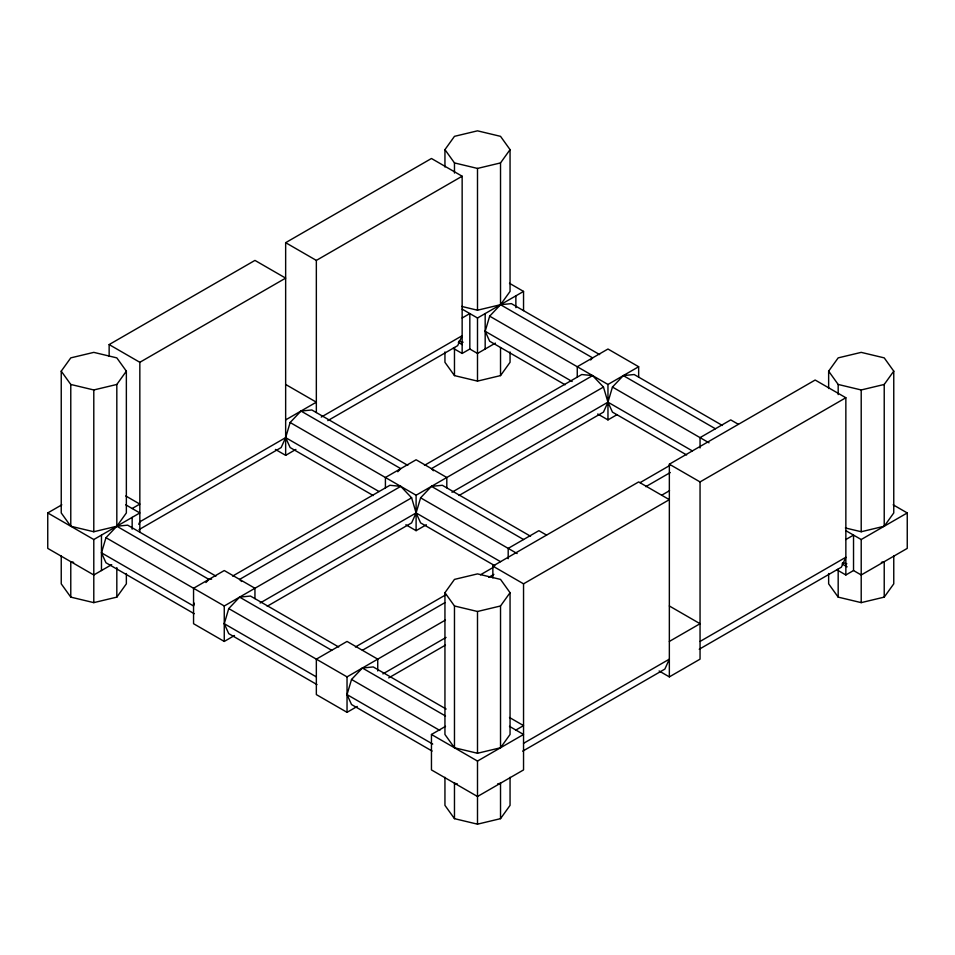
<?xml version="1.0" encoding="UTF-8"?>
<svg xmlns="http://www.w3.org/2000/svg" width="955" height="955" viewBox="0 0 955 955"><rect width="100%" height="100%" fill="white"/><g stroke="black" fill="none" stroke-linecap="round" stroke-linejoin="round"><path stroke-width="1.43" d="M194.211 613.707L105.969 562.758L101.469 552.826L105.969 537.689L116.82 526.241L126.358 512.942L126.358 371.161L116.82 357.874L93.793 352.371L70.777 357.874L61.239 371.161L61.239 512.942L70.777 526.241L93.793 531.744L116.82 526.241L127.672 525.166L215.925 576.116M194.378 603.238L193.555 605.983L101.469 552.826M317 684.604L228.746 633.643L224.258 623.711L228.746 608.586L239.598 597.126L250.461 596.051L338.703 647.001M139.024 529.619L281.152 447.561L285.652 437.629L290.141 422.504L300.992 411.044L311.843 409.97L407.773 465.348M432.114 751.06L351.536 704.539L347.035 694.595L351.536 679.471L362.387 668.023L373.238 666.936L446.14 709.028M530.562 536.244L442.308 485.283L431.457 486.358L420.606 497.818L416.105 512.942L411.617 522.886L267.221 606.246M565.133 384.793L489.664 341.221L485.176 331.289L489.664 316.165L500.527 304.705L510.054 291.418L510.054 149.637L500.527 136.338L477.5 130.835L454.473 136.338L444.946 149.637L444.946 166.994M722.41 425.476L634.156 374.527L623.305 375.601L612.453 387.05L607.965 402.186L603.465 412.118L459.069 495.478M138.714 524.295L139.836 521.812L285.652 437.629L379.016 491.527M211.616 579.136L208.906 579.399L116.82 526.241L116.82 384.459L126.358 371.161M61.239 555.774L61.239 583.839L70.777 597.126L93.793 602.629L116.82 597.126L126.358 583.839L126.358 573.501M590.644 359.951L592.613 357.874L500.527 304.705L500.527 162.923L510.054 149.637M444.946 351.965L444.946 362.303L454.473 375.601L477.5 381.105L500.527 375.601L510.054 362.303L510.054 351.965M444.946 592.697L454.473 579.399L477.5 573.895L500.527 579.399L510.054 592.697L510.054 734.479L500.527 747.765L477.5 753.268L454.473 747.765L444.946 734.479L444.946 592.697L454.473 605.983L454.473 747.765M500.527 747.765L500.527 605.983L510.054 592.697M444.946 777.31L444.946 805.363L454.473 818.662L477.5 824.165L500.527 818.662L510.054 805.363L510.054 777.31M828.642 388.53L828.642 371.161L838.18 357.874L861.207 352.371L884.223 357.874L893.761 371.161L893.761 512.942L884.223 526.241L861.207 531.744L845.378 527.96M884.223 526.241L884.223 384.459L893.761 371.161M828.642 573.501L828.642 583.839L838.18 597.126L861.207 602.629L884.223 597.126L893.761 583.839L893.761 555.774M205.946 582.526L208.906 579.399M397.793 471.758L400.754 468.642L300.992 411.044M109.145 344.576L254.949 260.405L285.652 278.12L139.836 362.303L109.145 344.576L109.145 356.394M275.41 449.435L285.652 455.344L285.652 242.677L431.457 158.494L462.148 176.221L462.148 353.445L469.824 349.017L477.5 353.445L495.406 343.108M285.652 242.677L316.344 260.405L462.148 176.221M111.699 564.632L93.793 574.97L47.75 548.385L47.75 512.942L61.824 504.825M132.16 508.514L139.836 504.085L125.774 495.967M285.652 419.902L316.344 402.174L285.652 384.459M462.148 318.003L469.824 313.562L469.824 349.017M47.75 512.942L93.793 539.527L139.836 512.942L125.774 504.825M462.148 309.134L477.5 318.003L523.543 291.418L523.543 310.614M321.25 417.072L462.148 335.718L457.66 345.662L327.78 420.642M285.652 455.344L295.883 449.435M232.614 576.092L389.903 485.283L400.754 486.358L411.617 497.818L416.105 512.942L420.606 522.886L494.786 565.706M424.474 465.336L581.762 374.527L592.613 375.601L603.465 387.05L607.965 402.186L612.453 412.118L686.633 454.95M400.754 486.358L239.598 579.399L241.579 581.488M592.613 375.601L431.457 468.642L433.427 470.72M105.969 537.689L224.258 605.983L411.617 497.818M290.141 422.504L416.105 495.227L603.465 387.05M489.664 316.165L607.965 384.459L638.656 366.732L638.656 377.07M260.106 603.011L416.105 512.942L500.527 561.683M451.966 492.243L607.965 402.186L692.375 450.915M254.949 598.606L254.949 588.268L224.258 570.541L193.555 588.268L193.555 623.711L224.258 641.438L234.488 635.529M405.875 524.761L416.105 530.67L426.336 524.761M597.723 413.993L607.965 419.902L616.918 414.733M492.852 566.112L638.656 481.929L669.348 499.656L523.543 583.827L492.852 566.112L492.852 577.93M659.117 670.971L669.348 676.88L669.348 464.202L815.164 380.03L845.855 397.746L845.855 574.97L853.531 570.541L861.207 574.97L907.25 548.385L907.25 512.942L893.176 504.825M355.403 646.989L445.651 594.881M480.461 574.791L493.353 567.342M640.077 482.633L669.73 465.503M362.387 650.295L444.899 602.653M488.733 577.345L493.89 574.373M645.783 486.68L670.279 472.534M228.746 608.586L347.035 676.88L445.436 620.07M661.791 495.156L669.527 490.691M669.348 464.202L700.051 481.929L845.855 397.746M382.895 673.896L446.069 637.427M388.709 677.883L445.436 645.126M377.738 670.971L377.738 659.153L347.035 641.438L316.344 659.153L316.344 694.595L347.035 712.323L357.277 706.413M523.543 583.827L523.543 769.921L477.5 796.506L431.457 769.921L431.457 734.479L445.519 726.349M515.867 730.05L523.543 725.609L509.481 717.491M669.348 641.438L700.051 623.711L669.348 605.983M845.855 539.527L853.531 535.098L853.531 570.541M431.457 734.479L477.5 761.063L523.543 734.479L509.481 726.349M845.855 530.67L861.207 539.527L907.25 512.942M523.543 743.336L669.348 659.153L664.859 669.097L522.719 751.155M700.051 641.438L845.855 557.254L841.367 567.186L699.227 649.245M669.348 676.88L700.051 659.153L700.051 481.929M444.946 149.637L454.473 162.923L477.5 168.426L500.527 162.923M61.239 371.161L70.777 384.459L93.793 389.962L116.82 384.459M461.671 306.424L477.5 310.208L500.527 304.705L511.379 303.63L599.633 354.58M828.642 371.161L838.18 384.459L861.207 389.962L884.223 384.459M454.473 605.983L477.5 611.487L500.527 605.983M881.346 562.376L884.223 561.683L884.223 597.126M497.639 783.9L500.527 783.207L500.527 818.662M458.794 341.186L463.115 342.212M842.501 562.71L846.822 563.748M73.654 562.376L70.777 561.683L70.777 597.126M457.35 783.9L454.473 783.207L454.473 818.662M509.481 283.289L523.543 291.418M638.656 366.732L607.965 349.017L577.262 366.732L577.262 377.07M738.418 424.33L730.742 419.902L700.051 437.629L700.051 447.967M623.305 375.601L715.402 428.759M612.453 387.05L709.004 442.798M485.176 331.289L572.152 381.499M458.316 342.368L462.148 344.588M842.024 563.904L847.133 566.852M453.195 348.277L462.148 353.445M836.902 569.801L845.855 574.97M546.57 535.098L538.895 530.67L508.191 548.385L508.191 558.723M431.457 486.358L523.543 539.527M420.606 497.818L517.144 553.554M373.274 495.561L290.141 447.561L285.652 437.629M239.598 597.126L331.695 650.295M362.387 668.023L445.519 716.011M351.536 679.471L439.789 730.42M224.258 623.711L316.344 676.88M347.035 694.595L432.734 744.076M861.207 389.962L861.207 531.744M861.207 539.527L861.207 602.629M838.18 384.459L838.18 394.582M838.18 569.073L838.18 597.126M607.965 384.459L607.965 419.902M515.867 295.847L515.867 307.665M500.527 347.536L500.527 375.601M485.176 313.562L485.176 349.017M477.5 168.426L477.5 310.208M477.5 318.003L477.5 381.105M477.5 611.487L477.5 753.268M477.5 761.063L477.5 824.165M454.473 162.923L454.473 173.058M454.473 347.536L454.473 375.601M446.809 487.838L446.809 477.5L416.105 459.773L385.414 477.5L385.414 487.838M416.105 495.227L416.105 530.67M347.035 676.88L347.035 712.323M316.344 260.405L316.344 412.524M224.258 605.983L224.258 641.438M139.836 362.303L139.836 532.15M132.16 517.371L132.16 529.189M116.82 567.592L116.82 597.126M101.469 535.098L101.469 570.541M93.793 389.962L93.793 531.744M93.793 539.527L93.793 602.629M70.777 384.459L70.777 526.241"/></g></svg>
